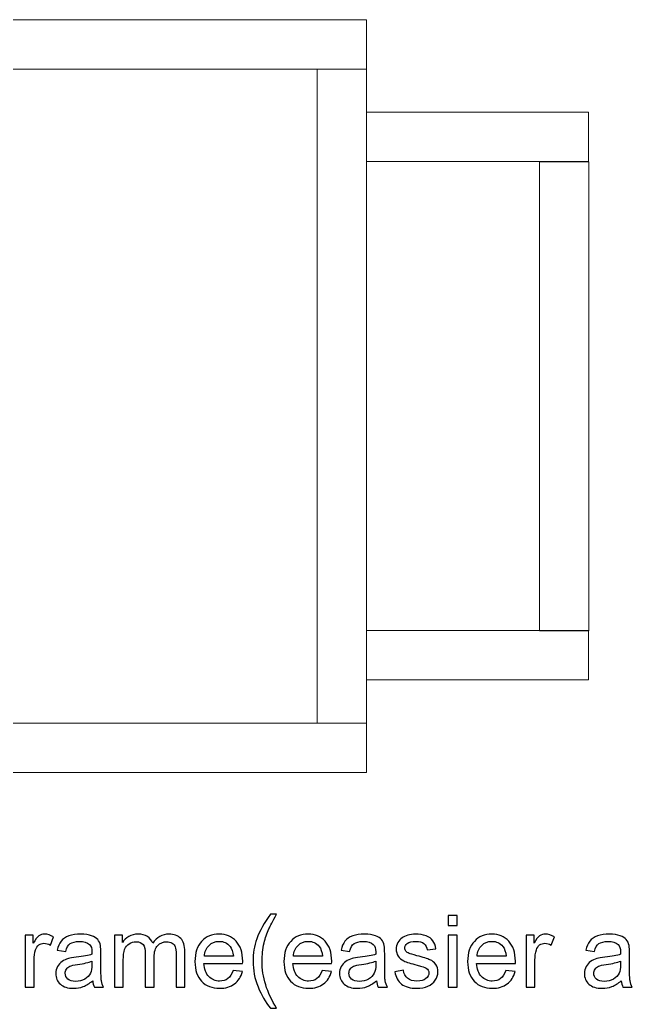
# Model space of a CAD drawing. Header units: inches. Extents: x -38 to 6, y -62 to 68.
# Drawn here: x -13.34 to -3.57, y -24.61 to -8.84 of the extents above; entities that cross this region are included whole.
import ezdxf

# ---------------------------------------------------------------- set-up
doc = ezdxf.new("R2010")
doc.units = ezdxf.units.IN
doc.header["$MEASUREMENT"] = 0
doc.layers.add('Layer 1', color=7, linetype='Continuous')

msp = doc.modelspace()

# ---------------------------------------------------------------- linework, layer by layer
at = {"layer": 'Layer 1', "color": 240, "lineweight": 9}
for points in [[(-19.819, -9.632), (-7.811, -9.632), (-7.811, -8.845), (-19.819, -8.845), (-19.819, -9.632)], [(-19.819, -20.852), (-7.811, -20.852), (-7.811, -20.065), (-19.819, -20.065), (-19.819, -20.852)]]:
    msp.add_lwpolyline(points, close=True, dxfattribs=at)
msp.add_open_spline([(-8.599, -20.065), (-8.599, -20.065), (-8.599, -9.632), (-8.599, -9.632), (-8.599, -9.632), (-8.599, -9.632), (-7.811, -9.632), (-7.811, -9.632), (-7.811, -9.632), (-7.811, -9.632), (-7.811, -20.065), (-7.811, -20.065), (-7.811, -20.065), (-7.811, -20.065), (-8.599, -20.065), (-8.599, -20.065)], degree=3, knots=[0, 0, 0, 0, 0.2, 0.2, 0.2, 0.2, 0.4, 0.4, 0.4, 0.4, 0.6, 0.6, 0.6, 0.6, 1, 1, 1, 1], dxfattribs=at)
at = {"layer": 'Layer 1', "color": 250, "lineweight": 9}
for points in [[(-7.811, -11.108), (-7.811, -11.108), (-4.268, -11.108), (-4.268, -11.108), (-4.268, -11.108), (-4.268, -11.108), (-4.268, -10.321), (-4.268, -10.321), (-4.268, -10.321), (-4.268, -10.321), (-7.811, -10.321), (-7.811, -10.321), (-7.811, -10.321), (-7.811, -10.321), (-7.811, -11.108), (-7.811, -11.108)], [(-7.811, -19.376), (-7.811, -19.376), (-4.268, -19.376), (-4.268, -19.376), (-4.268, -19.376), (-4.268, -19.376), (-4.268, -18.589), (-4.268, -18.589), (-4.268, -18.589), (-4.268, -18.589), (-7.811, -18.589), (-7.811, -18.589), (-7.811, -18.589), (-7.811, -18.589), (-7.811, -19.376), (-7.811, -19.376)]]:
    msp.add_open_spline(points, degree=3, knots=[0, 0, 0, 0, 0.2, 0.2, 0.2, 0.2, 0.4, 0.4, 0.4, 0.4, 0.6, 0.6, 0.6, 0.6, 1, 1, 1, 1], dxfattribs=at)
at = {"layer": 'Layer 1', "color": 252, "lineweight": 9}
msp.add_open_spline([(-5.051, -11.112), (-5.051, -11.112), (-5.051, -18.593), (-5.051, -18.593), (-5.051, -18.593), (-5.051, -18.593), (-4.264, -18.593), (-4.264, -18.593), (-4.264, -18.593), (-4.264, -18.593), (-4.264, -11.112), (-4.264, -11.112), (-4.264, -11.112), (-4.264, -11.112), (-5.051, -11.112), (-5.051, -11.112)], degree=3, knots=[0, 0, 0, 0, 0.2, 0.2, 0.2, 0.2, 0.4, 0.4, 0.4, 0.4, 0.6, 0.6, 0.6, 0.6, 1, 1, 1, 1], dxfattribs=at)
at = {"layer": 'Layer 1', "color": 250}
for points, knots in [([(-9.346, -24.613), (-9.423, -24.515), (-9.489, -24.401), (-9.542, -24.27), (-9.542, -24.27), (-9.596, -24.139), (-9.622, -24.004), (-9.622, -23.863), (-9.622, -23.863), (-9.622, -23.739), (-9.602, -23.621), (-9.562, -23.508), (-9.562, -23.508), (-9.515, -23.376), (-9.443, -23.245), (-9.346, -23.115), (-9.346, -23.115), (-9.346, -23.115), (-9.245, -23.115), (-9.245, -23.115), (-9.245, -23.115), (-9.308, -23.223), (-9.35, -23.3), (-9.37, -23.347), (-9.37, -23.347), (-9.402, -23.418), (-9.427, -23.493), (-9.445, -23.571), (-9.445, -23.571), (-9.467, -23.668), (-9.478, -23.766), (-9.478, -23.864), (-9.478, -23.864), (-9.478, -24.114), (-9.401, -24.364), (-9.245, -24.613), (-9.245, -24.613), (-9.245, -24.613), (-9.346, -24.613), (-9.346, -24.613)], [0, 0, 0, 0, 0.090909, 0.090909, 0.090909, 0.090909, 0.181818, 0.181818, 0.181818, 0.181818, 0.272727, 0.272727, 0.272727, 0.272727, 0.363636, 0.363636, 0.363636, 0.363636, 0.454545, 0.454545, 0.454545, 0.454545, 0.545455, 0.545455, 0.545455, 0.545455, 0.636364, 0.636364, 0.636364, 0.636364, 0.727273, 0.727273, 0.727273, 0.727273, 0.818182, 0.818182, 0.818182, 0.818182, 1, 1, 1, 1]), ([(-6.507, -23.294), (-6.507, -23.294), (-6.507, -23.134), (-6.507, -23.134), (-6.507, -23.134), (-6.507, -23.134), (-6.366, -23.134), (-6.366, -23.134), (-6.366, -23.134), (-6.366, -23.134), (-6.366, -23.294), (-6.366, -23.294), (-6.366, -23.294), (-6.366, -23.294), (-6.507, -23.294), (-6.507, -23.294)], [0, 0, 0, 0, 0.2, 0.2, 0.2, 0.2, 0.4, 0.4, 0.4, 0.4, 0.6, 0.6, 0.6, 0.6, 1, 1, 1, 1]), ([(-13.255, -24.278), (-13.255, -24.278), (-13.255, -23.449), (-13.255, -23.449), (-13.255, -23.449), (-13.255, -23.449), (-13.129, -23.449), (-13.129, -23.449), (-13.129, -23.449), (-13.129, -23.449), (-13.129, -23.576), (-13.129, -23.576), (-13.129, -23.576), (-13.096, -23.517), (-13.067, -23.478), (-13.039, -23.459), (-13.039, -23.459), (-13.012, -23.441), (-12.982, -23.431), (-12.949, -23.431), (-12.949, -23.431), (-12.901, -23.431), (-12.853, -23.446), (-12.804, -23.476), (-12.804, -23.476), (-12.804, -23.476), (-12.854, -23.605), (-12.854, -23.605), (-12.854, -23.605), (-12.888, -23.586), (-12.923, -23.577), (-12.957, -23.577), (-12.957, -23.577), (-12.987, -23.577), (-13.015, -23.586), (-13.039, -23.604), (-13.039, -23.604), (-13.063, -23.623), (-13.08, -23.648), (-13.091, -23.681), (-13.091, -23.681), (-13.106, -23.731), (-13.114, -23.785), (-13.114, -23.845), (-13.114, -23.845), (-13.114, -23.845), (-13.114, -24.278), (-13.114, -24.278), (-13.114, -24.278), (-13.114, -24.278), (-13.255, -24.278), (-13.255, -24.278)], [0, 0, 0, 0, 0.071429, 0.071429, 0.071429, 0.071429, 0.142857, 0.142857, 0.142857, 0.142857, 0.214286, 0.214286, 0.214286, 0.214286, 0.285714, 0.285714, 0.285714, 0.285714, 0.357143, 0.357143, 0.357143, 0.357143, 0.428571, 0.428571, 0.428571, 0.428571, 0.5, 0.5, 0.5, 0.5, 0.571429, 0.571429, 0.571429, 0.571429, 0.642857, 0.642857, 0.642857, 0.642857, 0.714286, 0.714286, 0.714286, 0.714286, 0.785714, 0.785714, 0.785714, 0.785714, 0.857143, 0.857143, 0.857143, 0.857143, 1, 1, 1, 1]), ([(-12.18, -24.174), (-12.232, -24.218), (-12.282, -24.25), (-12.33, -24.268), (-12.33, -24.268), (-12.379, -24.286), (-12.43, -24.295), (-12.486, -24.295), (-12.486, -24.295), (-12.577, -24.295), (-12.647, -24.273), (-12.696, -24.229), (-12.696, -24.229), (-12.745, -24.185), (-12.769, -24.128), (-12.769, -24.059), (-12.769, -24.059), (-12.769, -24.018), (-12.76, -23.981), (-12.742, -23.948), (-12.742, -23.948), (-12.723, -23.914), (-12.699, -23.888), (-12.669, -23.868), (-12.669, -23.868), (-12.639, -23.847), (-12.605, -23.832), (-12.568, -23.821), (-12.568, -23.821), (-12.54, -23.814), (-12.498, -23.807), (-12.443, -23.8), (-12.443, -23.8), (-12.329, -23.787), (-12.245, -23.771), (-12.192, -23.752), (-12.192, -23.752), (-12.191, -23.733), (-12.191, -23.721), (-12.191, -23.716), (-12.191, -23.716), (-12.191, -23.659), (-12.204, -23.619), (-12.231, -23.595), (-12.231, -23.595), (-12.267, -23.564), (-12.32, -23.548), (-12.391, -23.548), (-12.391, -23.548), (-12.457, -23.548), (-12.506, -23.56), (-12.538, -23.583), (-12.538, -23.583), (-12.57, -23.606), (-12.593, -23.647), (-12.608, -23.706), (-12.608, -23.706), (-12.608, -23.706), (-12.745, -23.687), (-12.745, -23.687), (-12.745, -23.687), (-12.733, -23.628), (-12.712, -23.58), (-12.683, -23.544), (-12.683, -23.544), (-12.655, -23.508), (-12.613, -23.48), (-12.559, -23.46), (-12.559, -23.46), (-12.505, -23.441), (-12.442, -23.431), (-12.37, -23.431), (-12.37, -23.431), (-12.3, -23.431), (-12.242, -23.439), (-12.197, -23.456), (-12.197, -23.456), (-12.153, -23.473), (-12.12, -23.494), (-12.1, -23.519), (-12.1, -23.519), (-12.079, -23.544), (-12.064, -23.576), (-12.056, -23.615), (-12.056, -23.615), (-12.051, -23.639), (-12.049, -23.682), (-12.049, -23.744), (-12.049, -23.744), (-12.049, -23.744), (-12.049, -23.93), (-12.049, -23.93), (-12.049, -23.93), (-12.049, -24.061), (-12.046, -24.143), (-12.04, -24.178), (-12.04, -24.178), (-12.034, -24.213), (-12.023, -24.246), (-12.006, -24.278), (-12.006, -24.278), (-12.006, -24.278), (-12.153, -24.278), (-12.153, -24.278), (-12.153, -24.278), (-12.167, -24.248), (-12.176, -24.214), (-12.18, -24.174)], [0, 0, 0, 0, 0.035714, 0.035714, 0.035714, 0.035714, 0.071429, 0.071429, 0.071429, 0.071429, 0.107143, 0.107143, 0.107143, 0.107143, 0.142857, 0.142857, 0.142857, 0.142857, 0.178571, 0.178571, 0.178571, 0.178571, 0.214286, 0.214286, 0.214286, 0.214286, 0.25, 0.25, 0.25, 0.25, 0.285714, 0.285714, 0.285714, 0.285714, 0.321429, 0.321429, 0.321429, 0.321429, 0.357143, 0.357143, 0.357143, 0.357143, 0.392857, 0.392857, 0.392857, 0.392857, 0.428571, 0.428571, 0.428571, 0.428571, 0.464286, 0.464286, 0.464286, 0.464286, 0.5, 0.5, 0.5, 0.5, 0.535714, 0.535714, 0.535714, 0.535714, 0.571429, 0.571429, 0.571429, 0.571429, 0.607143, 0.607143, 0.607143, 0.607143, 0.642857, 0.642857, 0.642857, 0.642857, 0.678571, 0.678571, 0.678571, 0.678571, 0.714286, 0.714286, 0.714286, 0.714286, 0.75, 0.75, 0.75, 0.75, 0.785714, 0.785714, 0.785714, 0.785714, 0.821429, 0.821429, 0.821429, 0.821429, 0.857143, 0.857143, 0.857143, 0.857143, 0.892857, 0.892857, 0.892857, 0.892857, 0.928571, 0.928571, 0.928571, 0.928571, 1, 1, 1, 1]), ([(-11.833, -24.278), (-11.833, -24.278), (-11.833, -23.449), (-11.833, -23.449), (-11.833, -23.449), (-11.833, -23.449), (-11.707, -23.449), (-11.707, -23.449), (-11.707, -23.449), (-11.707, -23.449), (-11.707, -23.566), (-11.707, -23.566), (-11.707, -23.566), (-11.681, -23.525), (-11.646, -23.493), (-11.603, -23.468), (-11.603, -23.468), (-11.56, -23.443), (-11.511, -23.431), (-11.456, -23.431), (-11.456, -23.431), (-11.395, -23.431), (-11.344, -23.444), (-11.305, -23.469), (-11.305, -23.469), (-11.266, -23.495), (-11.239, -23.53), (-11.223, -23.576), (-11.223, -23.576), (-11.157, -23.479), (-11.071, -23.431), (-10.966, -23.431), (-10.966, -23.431), (-10.883, -23.431), (-10.82, -23.454), (-10.775, -23.499), (-10.775, -23.499), (-10.731, -23.545), (-10.709, -23.615), (-10.709, -23.709), (-10.709, -23.709), (-10.709, -23.709), (-10.709, -24.278), (-10.709, -24.278), (-10.709, -24.278), (-10.709, -24.278), (-10.849, -24.278), (-10.849, -24.278), (-10.849, -24.278), (-10.849, -24.278), (-10.849, -23.756), (-10.849, -23.756), (-10.849, -23.756), (-10.849, -23.7), (-10.854, -23.66), (-10.863, -23.635), (-10.863, -23.635), (-10.872, -23.61), (-10.888, -23.59), (-10.913, -23.575), (-10.913, -23.575), (-10.937, -23.56), (-10.965, -23.553), (-10.997, -23.553), (-10.997, -23.553), (-11.056, -23.553), (-11.104, -23.572), (-11.143, -23.611), (-11.143, -23.611), (-11.181, -23.649), (-11.2, -23.712), (-11.2, -23.797), (-11.2, -23.797), (-11.2, -23.797), (-11.2, -24.278), (-11.2, -24.278), (-11.2, -24.278), (-11.2, -24.278), (-11.341, -24.278), (-11.341, -24.278), (-11.341, -24.278), (-11.341, -24.278), (-11.341, -23.74), (-11.341, -23.74), (-11.341, -23.74), (-11.341, -23.677), (-11.352, -23.631), (-11.375, -23.599), (-11.375, -23.599), (-11.398, -23.568), (-11.436, -23.553), (-11.488, -23.553), (-11.488, -23.553), (-11.527, -23.553), (-11.564, -23.563), (-11.597, -23.584), (-11.597, -23.584), (-11.631, -23.605), (-11.655, -23.635), (-11.67, -23.675), (-11.67, -23.675), (-11.685, -23.715), (-11.692, -23.773), (-11.692, -23.848), (-11.692, -23.848), (-11.692, -23.848), (-11.692, -24.278), (-11.692, -24.278), (-11.692, -24.278), (-11.692, -24.278), (-11.833, -24.278), (-11.833, -24.278)], [0, 0, 0, 0, 0.034483, 0.034483, 0.034483, 0.034483, 0.068966, 0.068966, 0.068966, 0.068966, 0.103448, 0.103448, 0.103448, 0.103448, 0.137931, 0.137931, 0.137931, 0.137931, 0.172414, 0.172414, 0.172414, 0.172414, 0.206897, 0.206897, 0.206897, 0.206897, 0.241379, 0.241379, 0.241379, 0.241379, 0.275862, 0.275862, 0.275862, 0.275862, 0.310345, 0.310345, 0.310345, 0.310345, 0.344828, 0.344828, 0.344828, 0.344828, 0.37931, 0.37931, 0.37931, 0.37931, 0.413793, 0.413793, 0.413793, 0.413793, 0.448276, 0.448276, 0.448276, 0.448276, 0.482759, 0.482759, 0.482759, 0.482759, 0.517241, 0.517241, 0.517241, 0.517241, 0.551724, 0.551724, 0.551724, 0.551724, 0.586207, 0.586207, 0.586207, 0.586207, 0.62069, 0.62069, 0.62069, 0.62069, 0.655172, 0.655172, 0.655172, 0.655172, 0.689655, 0.689655, 0.689655, 0.689655, 0.724138, 0.724138, 0.724138, 0.724138, 0.758621, 0.758621, 0.758621, 0.758621, 0.793103, 0.793103, 0.793103, 0.793103, 0.827586, 0.827586, 0.827586, 0.827586, 0.862069, 0.862069, 0.862069, 0.862069, 0.896552, 0.896552, 0.896552, 0.896552, 0.931034, 0.931034, 0.931034, 0.931034, 1, 1, 1, 1]), ([(-9.937, -24.009), (-9.937, -24.009), (-9.792, -24.029), (-9.792, -24.029), (-9.792, -24.029), (-9.814, -24.113), (-9.857, -24.179), (-9.918, -24.225), (-9.918, -24.225), (-9.98, -24.272), (-10.059, -24.295), (-10.155, -24.295), (-10.155, -24.295), (-10.276, -24.295), (-10.372, -24.258), (-10.443, -24.183), (-10.443, -24.183), (-10.513, -24.109), (-10.549, -24.005), (-10.549, -23.87), (-10.549, -23.87), (-10.549, -23.731), (-10.513, -23.623), (-10.442, -23.546), (-10.442, -23.546), (-10.37, -23.47), (-10.277, -23.431), (-10.163, -23.431), (-10.163, -23.431), (-10.052, -23.431), (-9.962, -23.469), (-9.892, -23.544), (-9.892, -23.544), (-9.822, -23.619), (-9.787, -23.725), (-9.787, -23.862), (-9.787, -23.862), (-9.787, -23.87), (-9.787, -23.883), (-9.788, -23.899), (-9.788, -23.899), (-9.788, -23.899), (-10.405, -23.899), (-10.405, -23.899), (-10.405, -23.899), (-10.4, -23.99), (-10.374, -24.06), (-10.328, -24.108), (-10.328, -24.108), (-10.282, -24.156), (-10.224, -24.18), (-10.155, -24.18), (-10.155, -24.18), (-10.104, -24.18), (-10.06, -24.167), (-10.024, -24.14), (-10.024, -24.14), (-9.987, -24.112), (-9.958, -24.069), (-9.937, -24.009)], [0, 0, 0, 0, 0.0625, 0.0625, 0.0625, 0.0625, 0.125, 0.125, 0.125, 0.125, 0.1875, 0.1875, 0.1875, 0.1875, 0.25, 0.25, 0.25, 0.25, 0.3125, 0.3125, 0.3125, 0.3125, 0.375, 0.375, 0.375, 0.375, 0.4375, 0.4375, 0.4375, 0.4375, 0.5, 0.5, 0.5, 0.5, 0.5625, 0.5625, 0.5625, 0.5625, 0.625, 0.625, 0.625, 0.625, 0.6875, 0.6875, 0.6875, 0.6875, 0.75, 0.75, 0.75, 0.75, 0.8125, 0.8125, 0.8125, 0.8125, 0.875, 0.875, 0.875, 0.875, 1, 1, 1, 1]), ([(-8.517, -24.009), (-8.517, -24.009), (-8.372, -24.029), (-8.372, -24.029), (-8.372, -24.029), (-8.394, -24.113), (-8.436, -24.179), (-8.498, -24.225), (-8.498, -24.225), (-8.56, -24.272), (-8.639, -24.295), (-8.735, -24.295), (-8.735, -24.295), (-8.856, -24.295), (-8.952, -24.258), (-9.022, -24.183), (-9.022, -24.183), (-9.093, -24.109), (-9.129, -24.005), (-9.129, -23.87), (-9.129, -23.87), (-9.129, -23.731), (-9.093, -23.623), (-9.021, -23.546), (-9.021, -23.546), (-8.95, -23.47), (-8.857, -23.431), (-8.743, -23.431), (-8.743, -23.431), (-8.632, -23.431), (-8.542, -23.469), (-8.472, -23.544), (-8.472, -23.544), (-8.402, -23.619), (-8.367, -23.725), (-8.367, -23.862), (-8.367, -23.862), (-8.367, -23.87), (-8.367, -23.883), (-8.368, -23.899), (-8.368, -23.899), (-8.368, -23.899), (-8.985, -23.899), (-8.985, -23.899), (-8.985, -23.899), (-8.98, -23.99), (-8.954, -24.06), (-8.908, -24.108), (-8.908, -24.108), (-8.862, -24.156), (-8.804, -24.18), (-8.735, -24.18), (-8.735, -24.18), (-8.684, -24.18), (-8.64, -24.167), (-8.603, -24.14), (-8.603, -24.14), (-8.567, -24.112), (-8.538, -24.069), (-8.517, -24.009)], [0, 0, 0, 0, 0.0625, 0.0625, 0.0625, 0.0625, 0.125, 0.125, 0.125, 0.125, 0.1875, 0.1875, 0.1875, 0.1875, 0.25, 0.25, 0.25, 0.25, 0.3125, 0.3125, 0.3125, 0.3125, 0.375, 0.375, 0.375, 0.375, 0.4375, 0.4375, 0.4375, 0.4375, 0.5, 0.5, 0.5, 0.5, 0.5625, 0.5625, 0.5625, 0.5625, 0.625, 0.625, 0.625, 0.625, 0.6875, 0.6875, 0.6875, 0.6875, 0.75, 0.75, 0.75, 0.75, 0.8125, 0.8125, 0.8125, 0.8125, 0.875, 0.875, 0.875, 0.875, 1, 1, 1, 1]), ([(-7.652, -24.174), (-7.705, -24.218), (-7.755, -24.25), (-7.803, -24.268), (-7.803, -24.268), (-7.851, -24.286), (-7.903, -24.295), (-7.958, -24.295), (-7.958, -24.295), (-8.049, -24.295), (-8.119, -24.273), (-8.168, -24.229), (-8.168, -24.229), (-8.217, -24.185), (-8.242, -24.128), (-8.242, -24.059), (-8.242, -24.059), (-8.242, -24.018), (-8.233, -23.981), (-8.214, -23.948), (-8.214, -23.948), (-8.196, -23.914), (-8.171, -23.888), (-8.142, -23.868), (-8.142, -23.868), (-8.111, -23.847), (-8.078, -23.832), (-8.04, -23.821), (-8.04, -23.821), (-8.013, -23.814), (-7.971, -23.807), (-7.915, -23.8), (-7.915, -23.8), (-7.802, -23.787), (-7.718, -23.771), (-7.664, -23.752), (-7.664, -23.752), (-7.664, -23.733), (-7.664, -23.721), (-7.664, -23.716), (-7.664, -23.716), (-7.664, -23.659), (-7.677, -23.619), (-7.704, -23.595), (-7.704, -23.595), (-7.74, -23.564), (-7.793, -23.548), (-7.864, -23.548), (-7.864, -23.548), (-7.93, -23.548), (-7.979, -23.56), (-8.011, -23.583), (-8.011, -23.583), (-8.042, -23.606), (-8.065, -23.647), (-8.081, -23.706), (-8.081, -23.706), (-8.081, -23.706), (-8.218, -23.687), (-8.218, -23.687), (-8.218, -23.687), (-8.205, -23.628), (-8.185, -23.58), (-8.156, -23.544), (-8.156, -23.544), (-8.127, -23.508), (-8.086, -23.48), (-8.032, -23.46), (-8.032, -23.46), (-7.978, -23.441), (-7.914, -23.431), (-7.843, -23.431), (-7.843, -23.431), (-7.772, -23.431), (-7.715, -23.439), (-7.67, -23.456), (-7.67, -23.456), (-7.626, -23.473), (-7.593, -23.494), (-7.572, -23.519), (-7.572, -23.519), (-7.552, -23.544), (-7.537, -23.576), (-7.528, -23.615), (-7.528, -23.615), (-7.524, -23.639), (-7.522, -23.682), (-7.522, -23.744), (-7.522, -23.744), (-7.522, -23.744), (-7.522, -23.93), (-7.522, -23.93), (-7.522, -23.93), (-7.522, -24.061), (-7.519, -24.143), (-7.513, -24.178), (-7.513, -24.178), (-7.507, -24.213), (-7.495, -24.246), (-7.478, -24.278), (-7.478, -24.278), (-7.478, -24.278), (-7.625, -24.278), (-7.625, -24.278), (-7.625, -24.278), (-7.639, -24.248), (-7.649, -24.214), (-7.652, -24.174)], [0, 0, 0, 0, 0.035714, 0.035714, 0.035714, 0.035714, 0.071429, 0.071429, 0.071429, 0.071429, 0.107143, 0.107143, 0.107143, 0.107143, 0.142857, 0.142857, 0.142857, 0.142857, 0.178571, 0.178571, 0.178571, 0.178571, 0.214286, 0.214286, 0.214286, 0.214286, 0.25, 0.25, 0.25, 0.25, 0.285714, 0.285714, 0.285714, 0.285714, 0.321429, 0.321429, 0.321429, 0.321429, 0.357143, 0.357143, 0.357143, 0.357143, 0.392857, 0.392857, 0.392857, 0.392857, 0.428571, 0.428571, 0.428571, 0.428571, 0.464286, 0.464286, 0.464286, 0.464286, 0.5, 0.5, 0.5, 0.5, 0.535714, 0.535714, 0.535714, 0.535714, 0.571429, 0.571429, 0.571429, 0.571429, 0.607143, 0.607143, 0.607143, 0.607143, 0.642857, 0.642857, 0.642857, 0.642857, 0.678571, 0.678571, 0.678571, 0.678571, 0.714286, 0.714286, 0.714286, 0.714286, 0.75, 0.75, 0.75, 0.75, 0.785714, 0.785714, 0.785714, 0.785714, 0.821429, 0.821429, 0.821429, 0.821429, 0.857143, 0.857143, 0.857143, 0.857143, 0.892857, 0.892857, 0.892857, 0.892857, 0.928571, 0.928571, 0.928571, 0.928571, 1, 1, 1, 1]), ([(-7.362, -24.03), (-7.362, -24.03), (-7.223, -24.008), (-7.223, -24.008), (-7.223, -24.008), (-7.215, -24.063), (-7.193, -24.106), (-7.157, -24.136), (-7.157, -24.136), (-7.122, -24.165), (-7.072, -24.18), (-7.008, -24.18), (-7.008, -24.18), (-6.943, -24.18), (-6.895, -24.167), (-6.864, -24.141), (-6.864, -24.141), (-6.833, -24.115), (-6.817, -24.084), (-6.817, -24.049), (-6.817, -24.049), (-6.817, -24.017), (-6.831, -23.992), (-6.859, -23.974), (-6.859, -23.974), (-6.879, -23.961), (-6.927, -23.946), (-7.003, -23.926), (-7.003, -23.926), (-7.105, -23.9), (-7.177, -23.878), (-7.216, -23.859), (-7.216, -23.859), (-7.256, -23.84), (-7.286, -23.814), (-7.307, -23.78), (-7.307, -23.78), (-7.327, -23.747), (-7.338, -23.71), (-7.338, -23.669), (-7.338, -23.669), (-7.338, -23.632), (-7.329, -23.598), (-7.312, -23.567), (-7.312, -23.567), (-7.295, -23.536), (-7.272, -23.509), (-7.243, -23.489), (-7.243, -23.489), (-7.222, -23.473), (-7.192, -23.459), (-7.154, -23.448), (-7.154, -23.448), (-7.116, -23.437), (-7.076, -23.431), (-7.033, -23.431), (-7.033, -23.431), (-6.968, -23.431), (-6.911, -23.441), (-6.862, -23.459), (-6.862, -23.459), (-6.813, -23.478), (-6.777, -23.504), (-6.753, -23.536), (-6.753, -23.536), (-6.73, -23.568), (-6.714, -23.611), (-6.705, -23.664), (-6.705, -23.664), (-6.705, -23.664), (-6.842, -23.684), (-6.842, -23.684), (-6.842, -23.684), (-6.849, -23.64), (-6.867, -23.607), (-6.896, -23.582), (-6.896, -23.582), (-6.926, -23.558), (-6.968, -23.546), (-7.023, -23.546), (-7.023, -23.546), (-7.087, -23.546), (-7.133, -23.557), (-7.161, -23.578), (-7.161, -23.578), (-7.188, -23.599), (-7.202, -23.624), (-7.202, -23.653), (-7.202, -23.653), (-7.202, -23.671), (-7.196, -23.688), (-7.185, -23.702), (-7.185, -23.702), (-7.173, -23.717), (-7.155, -23.73), (-7.131, -23.739), (-7.131, -23.739), (-7.117, -23.745), (-7.076, -23.757), (-7.007, -23.775), (-7.007, -23.775), (-6.908, -23.802), (-6.839, -23.824), (-6.8, -23.84), (-6.8, -23.84), (-6.76, -23.857), (-6.729, -23.882), (-6.707, -23.914), (-6.707, -23.914), (-6.684, -23.946), (-6.673, -23.986), (-6.673, -24.034), (-6.673, -24.034), (-6.673, -24.08), (-6.687, -24.124), (-6.714, -24.166), (-6.714, -24.166), (-6.742, -24.207), (-6.781, -24.239), (-6.832, -24.261), (-6.832, -24.261), (-6.884, -24.284), (-6.942, -24.295), (-7.007, -24.295), (-7.007, -24.295), (-7.115, -24.295), (-7.197, -24.273), (-7.253, -24.228), (-7.253, -24.228), (-7.31, -24.184), (-7.346, -24.118), (-7.362, -24.03)], [0, 0, 0, 0, 0.029412, 0.029412, 0.029412, 0.029412, 0.058824, 0.058824, 0.058824, 0.058824, 0.088235, 0.088235, 0.088235, 0.088235, 0.117647, 0.117647, 0.117647, 0.117647, 0.147059, 0.147059, 0.147059, 0.147059, 0.176471, 0.176471, 0.176471, 0.176471, 0.205882, 0.205882, 0.205882, 0.205882, 0.235294, 0.235294, 0.235294, 0.235294, 0.264706, 0.264706, 0.264706, 0.264706, 0.294118, 0.294118, 0.294118, 0.294118, 0.323529, 0.323529, 0.323529, 0.323529, 0.352941, 0.352941, 0.352941, 0.352941, 0.382353, 0.382353, 0.382353, 0.382353, 0.411765, 0.411765, 0.411765, 0.411765, 0.441176, 0.441176, 0.441176, 0.441176, 0.470588, 0.470588, 0.470588, 0.470588, 0.5, 0.5, 0.5, 0.5, 0.529412, 0.529412, 0.529412, 0.529412, 0.558824, 0.558824, 0.558824, 0.558824, 0.588235, 0.588235, 0.588235, 0.588235, 0.617647, 0.617647, 0.617647, 0.617647, 0.647059, 0.647059, 0.647059, 0.647059, 0.676471, 0.676471, 0.676471, 0.676471, 0.705882, 0.705882, 0.705882, 0.705882, 0.735294, 0.735294, 0.735294, 0.735294, 0.764706, 0.764706, 0.764706, 0.764706, 0.794118, 0.794118, 0.794118, 0.794118, 0.823529, 0.823529, 0.823529, 0.823529, 0.852941, 0.852941, 0.852941, 0.852941, 0.882353, 0.882353, 0.882353, 0.882353, 0.911765, 0.911765, 0.911765, 0.911765, 0.941176, 0.941176, 0.941176, 0.941176, 1, 1, 1, 1]), ([(-6.507, -24.278), (-6.507, -24.278), (-6.507, -23.449), (-6.507, -23.449), (-6.507, -23.449), (-6.507, -23.449), (-6.366, -23.449), (-6.366, -23.449), (-6.366, -23.449), (-6.366, -23.449), (-6.366, -24.278), (-6.366, -24.278), (-6.366, -24.278), (-6.366, -24.278), (-6.507, -24.278), (-6.507, -24.278)], [0, 0, 0, 0, 0.2, 0.2, 0.2, 0.2, 0.4, 0.4, 0.4, 0.4, 0.6, 0.6, 0.6, 0.6, 1, 1, 1, 1]), ([(-5.587, -24.009), (-5.587, -24.009), (-5.441, -24.029), (-5.441, -24.029), (-5.441, -24.029), (-5.464, -24.113), (-5.506, -24.179), (-5.568, -24.225), (-5.568, -24.225), (-5.63, -24.272), (-5.709, -24.295), (-5.805, -24.295), (-5.805, -24.295), (-5.926, -24.295), (-6.021, -24.258), (-6.092, -24.183), (-6.092, -24.183), (-6.163, -24.109), (-6.198, -24.005), (-6.198, -23.87), (-6.198, -23.87), (-6.198, -23.731), (-6.163, -23.623), (-6.091, -23.546), (-6.091, -23.546), (-6.02, -23.47), (-5.927, -23.431), (-5.812, -23.431), (-5.812, -23.431), (-5.702, -23.431), (-5.612, -23.469), (-5.542, -23.544), (-5.542, -23.544), (-5.472, -23.619), (-5.437, -23.725), (-5.437, -23.862), (-5.437, -23.862), (-5.437, -23.87), (-5.437, -23.883), (-5.437, -23.899), (-5.437, -23.899), (-5.437, -23.899), (-6.055, -23.899), (-6.055, -23.899), (-6.055, -23.899), (-6.049, -23.99), (-6.024, -24.06), (-5.978, -24.108), (-5.978, -24.108), (-5.931, -24.156), (-5.874, -24.18), (-5.805, -24.18), (-5.805, -24.18), (-5.753, -24.18), (-5.709, -24.167), (-5.673, -24.14), (-5.673, -24.14), (-5.637, -24.112), (-5.608, -24.069), (-5.587, -24.009)], [0, 0, 0, 0, 0.0625, 0.0625, 0.0625, 0.0625, 0.125, 0.125, 0.125, 0.125, 0.1875, 0.1875, 0.1875, 0.1875, 0.25, 0.25, 0.25, 0.25, 0.3125, 0.3125, 0.3125, 0.3125, 0.375, 0.375, 0.375, 0.375, 0.4375, 0.4375, 0.4375, 0.4375, 0.5, 0.5, 0.5, 0.5, 0.5625, 0.5625, 0.5625, 0.5625, 0.625, 0.625, 0.625, 0.625, 0.6875, 0.6875, 0.6875, 0.6875, 0.75, 0.75, 0.75, 0.75, 0.8125, 0.8125, 0.8125, 0.8125, 0.875, 0.875, 0.875, 0.875, 1, 1, 1, 1]), ([(-5.265, -24.278), (-5.265, -24.278), (-5.265, -23.449), (-5.265, -23.449), (-5.265, -23.449), (-5.265, -23.449), (-5.139, -23.449), (-5.139, -23.449), (-5.139, -23.449), (-5.139, -23.449), (-5.139, -23.576), (-5.139, -23.576), (-5.139, -23.576), (-5.107, -23.517), (-5.077, -23.478), (-5.05, -23.459), (-5.05, -23.459), (-5.022, -23.441), (-4.992, -23.431), (-4.96, -23.431), (-4.96, -23.431), (-4.912, -23.431), (-4.864, -23.446), (-4.815, -23.476), (-4.815, -23.476), (-4.815, -23.476), (-4.865, -23.605), (-4.865, -23.605), (-4.865, -23.605), (-4.899, -23.586), (-4.933, -23.577), (-4.967, -23.577), (-4.967, -23.577), (-4.998, -23.577), (-5.025, -23.586), (-5.05, -23.604), (-5.05, -23.604), (-5.074, -23.623), (-5.091, -23.648), (-5.101, -23.681), (-5.101, -23.681), (-5.117, -23.731), (-5.125, -23.785), (-5.125, -23.845), (-5.125, -23.845), (-5.125, -23.845), (-5.125, -24.278), (-5.125, -24.278), (-5.125, -24.278), (-5.125, -24.278), (-5.265, -24.278), (-5.265, -24.278)], [0, 0, 0, 0, 0.071429, 0.071429, 0.071429, 0.071429, 0.142857, 0.142857, 0.142857, 0.142857, 0.214286, 0.214286, 0.214286, 0.214286, 0.285714, 0.285714, 0.285714, 0.285714, 0.357143, 0.357143, 0.357143, 0.357143, 0.428571, 0.428571, 0.428571, 0.428571, 0.5, 0.5, 0.5, 0.5, 0.571429, 0.571429, 0.571429, 0.571429, 0.642857, 0.642857, 0.642857, 0.642857, 0.714286, 0.714286, 0.714286, 0.714286, 0.785714, 0.785714, 0.785714, 0.785714, 0.857143, 0.857143, 0.857143, 0.857143, 1, 1, 1, 1]), ([(-3.747, -24.174), (-3.799, -24.218), (-3.849, -24.25), (-3.897, -24.268), (-3.897, -24.268), (-3.946, -24.286), (-3.997, -24.295), (-4.053, -24.295), (-4.053, -24.295), (-4.144, -24.295), (-4.214, -24.273), (-4.263, -24.229), (-4.263, -24.229), (-4.312, -24.185), (-4.336, -24.128), (-4.336, -24.059), (-4.336, -24.059), (-4.336, -24.018), (-4.327, -23.981), (-4.308, -23.948), (-4.308, -23.948), (-4.29, -23.914), (-4.266, -23.888), (-4.236, -23.868), (-4.236, -23.868), (-4.206, -23.847), (-4.172, -23.832), (-4.135, -23.821), (-4.135, -23.821), (-4.107, -23.814), (-4.065, -23.807), (-4.01, -23.8), (-4.01, -23.8), (-3.896, -23.787), (-3.812, -23.771), (-3.759, -23.752), (-3.759, -23.752), (-3.758, -23.733), (-3.758, -23.721), (-3.758, -23.716), (-3.758, -23.716), (-3.758, -23.659), (-3.771, -23.619), (-3.798, -23.595), (-3.798, -23.595), (-3.834, -23.564), (-3.887, -23.548), (-3.958, -23.548), (-3.958, -23.548), (-4.024, -23.548), (-4.073, -23.56), (-4.105, -23.583), (-4.105, -23.583), (-4.136, -23.606), (-4.16, -23.647), (-4.175, -23.706), (-4.175, -23.706), (-4.175, -23.706), (-4.312, -23.687), (-4.312, -23.687), (-4.312, -23.687), (-4.3, -23.628), (-4.279, -23.58), (-4.25, -23.544), (-4.25, -23.544), (-4.222, -23.508), (-4.18, -23.48), (-4.126, -23.46), (-4.126, -23.46), (-4.072, -23.441), (-4.009, -23.431), (-3.937, -23.431), (-3.937, -23.431), (-3.867, -23.431), (-3.809, -23.439), (-3.764, -23.456), (-3.764, -23.456), (-3.72, -23.473), (-3.687, -23.494), (-3.667, -23.519), (-3.667, -23.519), (-3.646, -23.544), (-3.631, -23.576), (-3.623, -23.615), (-3.623, -23.615), (-3.618, -23.639), (-3.616, -23.682), (-3.616, -23.744), (-3.616, -23.744), (-3.616, -23.744), (-3.616, -23.93), (-3.616, -23.93), (-3.616, -23.93), (-3.616, -24.061), (-3.613, -24.143), (-3.607, -24.178), (-3.607, -24.178), (-3.601, -24.213), (-3.59, -24.246), (-3.573, -24.278), (-3.573, -24.278), (-3.573, -24.278), (-3.72, -24.278), (-3.72, -24.278), (-3.72, -24.278), (-3.734, -24.248), (-3.743, -24.214), (-3.747, -24.174)], [0, 0, 0, 0, 0.035714, 0.035714, 0.035714, 0.035714, 0.071429, 0.071429, 0.071429, 0.071429, 0.107143, 0.107143, 0.107143, 0.107143, 0.142857, 0.142857, 0.142857, 0.142857, 0.178571, 0.178571, 0.178571, 0.178571, 0.214286, 0.214286, 0.214286, 0.214286, 0.25, 0.25, 0.25, 0.25, 0.285714, 0.285714, 0.285714, 0.285714, 0.321429, 0.321429, 0.321429, 0.321429, 0.357143, 0.357143, 0.357143, 0.357143, 0.392857, 0.392857, 0.392857, 0.392857, 0.428571, 0.428571, 0.428571, 0.428571, 0.464286, 0.464286, 0.464286, 0.464286, 0.5, 0.5, 0.5, 0.5, 0.535714, 0.535714, 0.535714, 0.535714, 0.571429, 0.571429, 0.571429, 0.571429, 0.607143, 0.607143, 0.607143, 0.607143, 0.642857, 0.642857, 0.642857, 0.642857, 0.678571, 0.678571, 0.678571, 0.678571, 0.714286, 0.714286, 0.714286, 0.714286, 0.75, 0.75, 0.75, 0.75, 0.785714, 0.785714, 0.785714, 0.785714, 0.821429, 0.821429, 0.821429, 0.821429, 0.857143, 0.857143, 0.857143, 0.857143, 0.892857, 0.892857, 0.892857, 0.892857, 0.928571, 0.928571, 0.928571, 0.928571, 1, 1, 1, 1]), ([(-10.397, -23.784), (-10.397, -23.784), (-9.935, -23.784), (-9.935, -23.784), (-9.935, -23.784), (-9.942, -23.714), (-9.959, -23.662), (-9.988, -23.627), (-9.988, -23.627), (-10.033, -23.573), (-10.091, -23.546), (-10.162, -23.546), (-10.162, -23.546), (-10.226, -23.546), (-10.28, -23.568), (-10.324, -23.611), (-10.324, -23.611), (-10.368, -23.654), (-10.392, -23.712), (-10.397, -23.784)], [0, 0, 0, 0, 0.166667, 0.166667, 0.166667, 0.166667, 0.333333, 0.333333, 0.333333, 0.333333, 0.5, 0.5, 0.5, 0.5, 0.666667, 0.666667, 0.666667, 0.666667, 1, 1, 1, 1]), ([(-8.977, -23.784), (-8.977, -23.784), (-8.515, -23.784), (-8.515, -23.784), (-8.515, -23.784), (-8.521, -23.714), (-8.539, -23.662), (-8.568, -23.627), (-8.568, -23.627), (-8.613, -23.573), (-8.671, -23.546), (-8.742, -23.546), (-8.742, -23.546), (-8.806, -23.546), (-8.86, -23.568), (-8.904, -23.611), (-8.904, -23.611), (-8.948, -23.654), (-8.972, -23.712), (-8.977, -23.784)], [0, 0, 0, 0, 0.166667, 0.166667, 0.166667, 0.166667, 0.333333, 0.333333, 0.333333, 0.333333, 0.5, 0.5, 0.5, 0.5, 0.666667, 0.666667, 0.666667, 0.666667, 1, 1, 1, 1]), ([(-6.047, -23.784), (-6.047, -23.784), (-5.585, -23.784), (-5.585, -23.784), (-5.585, -23.784), (-5.591, -23.714), (-5.609, -23.662), (-5.638, -23.627), (-5.638, -23.627), (-5.683, -23.573), (-5.741, -23.546), (-5.812, -23.546), (-5.812, -23.546), (-5.876, -23.546), (-5.93, -23.568), (-5.974, -23.611), (-5.974, -23.611), (-6.018, -23.654), (-6.042, -23.712), (-6.047, -23.784)], [0, 0, 0, 0, 0.166667, 0.166667, 0.166667, 0.166667, 0.333333, 0.333333, 0.333333, 0.333333, 0.5, 0.5, 0.5, 0.5, 0.666667, 0.666667, 0.666667, 0.666667, 1, 1, 1, 1]), ([(-12.191, -23.862), (-12.242, -23.883), (-12.319, -23.901), (-12.421, -23.915), (-12.421, -23.915), (-12.479, -23.923), (-12.52, -23.933), (-12.544, -23.943), (-12.544, -23.943), (-12.568, -23.953), (-12.586, -23.969), (-12.599, -23.988), (-12.599, -23.988), (-12.612, -24.008), (-12.619, -24.03), (-12.619, -24.055), (-12.619, -24.055), (-12.619, -24.092), (-12.605, -24.123), (-12.576, -24.148), (-12.576, -24.148), (-12.548, -24.173), (-12.506, -24.185), (-12.452, -24.185), (-12.452, -24.185), (-12.398, -24.185), (-12.35, -24.173), (-12.307, -24.15), (-12.307, -24.15), (-12.265, -24.126), (-12.234, -24.094), (-12.214, -24.053), (-12.214, -24.053), (-12.199, -24.022), (-12.192, -23.975), (-12.192, -23.914), (-12.192, -23.914), (-12.192, -23.914), (-12.191, -23.862), (-12.191, -23.862)], [0, 0, 0, 0, 0.090909, 0.090909, 0.090909, 0.090909, 0.181818, 0.181818, 0.181818, 0.181818, 0.272727, 0.272727, 0.272727, 0.272727, 0.363636, 0.363636, 0.363636, 0.363636, 0.454545, 0.454545, 0.454545, 0.454545, 0.545455, 0.545455, 0.545455, 0.545455, 0.636364, 0.636364, 0.636364, 0.636364, 0.727273, 0.727273, 0.727273, 0.727273, 0.818182, 0.818182, 0.818182, 0.818182, 1, 1, 1, 1]), ([(-7.664, -23.862), (-7.715, -23.883), (-7.791, -23.901), (-7.894, -23.915), (-7.894, -23.915), (-7.952, -23.923), (-7.993, -23.933), (-8.017, -23.943), (-8.017, -23.943), (-8.041, -23.953), (-8.059, -23.969), (-8.072, -23.988), (-8.072, -23.988), (-8.085, -24.008), (-8.092, -24.03), (-8.092, -24.055), (-8.092, -24.055), (-8.092, -24.092), (-8.078, -24.123), (-8.049, -24.148), (-8.049, -24.148), (-8.021, -24.173), (-7.979, -24.185), (-7.925, -24.185), (-7.925, -24.185), (-7.871, -24.185), (-7.822, -24.173), (-7.78, -24.15), (-7.78, -24.15), (-7.738, -24.126), (-7.707, -24.094), (-7.687, -24.053), (-7.687, -24.053), (-7.672, -24.022), (-7.664, -23.975), (-7.664, -23.914), (-7.664, -23.914), (-7.664, -23.914), (-7.664, -23.862), (-7.664, -23.862)], [0, 0, 0, 0, 0.090909, 0.090909, 0.090909, 0.090909, 0.181818, 0.181818, 0.181818, 0.181818, 0.272727, 0.272727, 0.272727, 0.272727, 0.363636, 0.363636, 0.363636, 0.363636, 0.454545, 0.454545, 0.454545, 0.454545, 0.545455, 0.545455, 0.545455, 0.545455, 0.636364, 0.636364, 0.636364, 0.636364, 0.727273, 0.727273, 0.727273, 0.727273, 0.818182, 0.818182, 0.818182, 0.818182, 1, 1, 1, 1]), ([(-3.758, -23.862), (-3.809, -23.883), (-3.886, -23.901), (-3.988, -23.915), (-3.988, -23.915), (-4.046, -23.923), (-4.087, -23.933), (-4.111, -23.943), (-4.111, -23.943), (-4.135, -23.953), (-4.153, -23.969), (-4.166, -23.988), (-4.166, -23.988), (-4.179, -24.008), (-4.186, -24.03), (-4.186, -24.055), (-4.186, -24.055), (-4.186, -24.092), (-4.172, -24.123), (-4.143, -24.148), (-4.143, -24.148), (-4.115, -24.173), (-4.073, -24.185), (-4.019, -24.185), (-4.019, -24.185), (-3.965, -24.185), (-3.917, -24.173), (-3.874, -24.15), (-3.874, -24.15), (-3.832, -24.126), (-3.801, -24.094), (-3.781, -24.053), (-3.781, -24.053), (-3.766, -24.022), (-3.759, -23.975), (-3.759, -23.914), (-3.759, -23.914), (-3.759, -23.914), (-3.758, -23.862), (-3.758, -23.862)], [0, 0, 0, 0, 0.090909, 0.090909, 0.090909, 0.090909, 0.181818, 0.181818, 0.181818, 0.181818, 0.272727, 0.272727, 0.272727, 0.272727, 0.363636, 0.363636, 0.363636, 0.363636, 0.454545, 0.454545, 0.454545, 0.454545, 0.545455, 0.545455, 0.545455, 0.545455, 0.636364, 0.636364, 0.636364, 0.636364, 0.727273, 0.727273, 0.727273, 0.727273, 0.818182, 0.818182, 0.818182, 0.818182, 1, 1, 1, 1])]:
    msp.add_open_spline(points, degree=3, knots=knots, dxfattribs=at)

doc.saveas('drawing.dxf')
